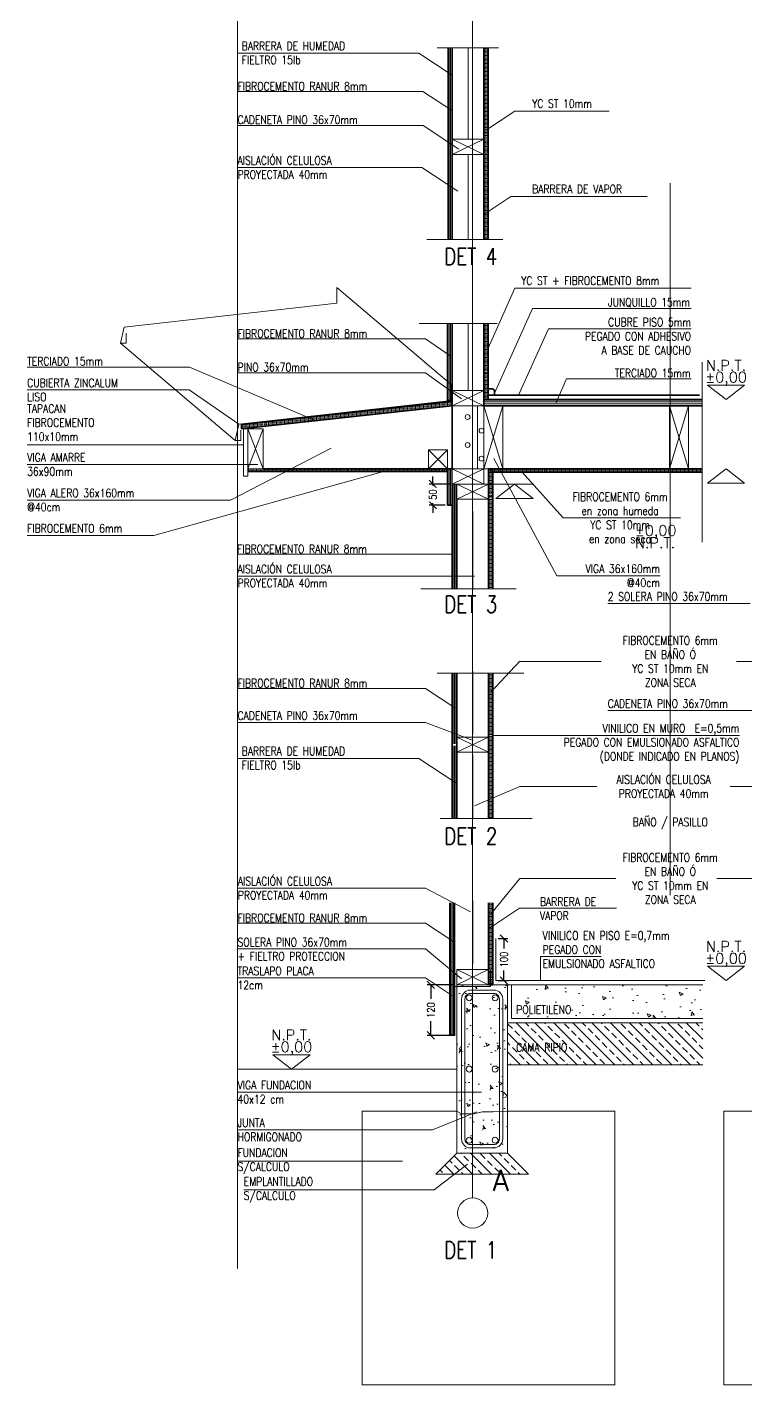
# Model space of a CAD drawing. Header units: metres. Extents: x -2 to 612, y -64 to 156.
# Drawn here: x 511.634 to 513.34, y 6.736 to 9.96 of the extents above; entities that cross this region are included whole.
import ezdxf
from ezdxf.enums import TextEntityAlignment as Align

# ---------------------------------------------------------------- set-up
doc = ezdxf.new("R2010")
doc.units = ezdxf.units.M
doc.header["$LTSCALE"] = 5
doc.header["$MEASUREMENT"] = 0
doc.linetypes.add('HIDDEN', pattern=[0.375, 0.25, -0.125])
doc.layers.get('0').update_dxf_attribs({"color": 30})
doc.layers.get('DEFPOINTS').update_dxf_attribs({"color": 210})
doc.layers.add('_AUX', color=210, linetype='Continuous', lineweight=18, plot=False)
for name, color, linetype, lineweight in [('A-ANNO-DIMS', 3, 'Continuous', 18), ('A-ANNO-SYMB', 3, 'Continuous', 18), ('A-ANNO-TEXT', 3, 'Continuous', 18), ('A-DETL-PATT', 8, 'Continuous', 18), ('A-ELEV-IDEN', 3, 'Continuous', 18), ('A-ELEV-MBE1', 7, 'Continuous', 35), ('A-WALL-PATT', 8, 'Continuous', 18), ('A-WALL-STUD', 3, 'Continuous', 18)]:
    doc.layers.add(name, color=color, linetype=linetype, lineweight=lineweight)
doc.styles.add('E-ROMANS', font='romans.shx', dxfattribs={"width": 0.8})
doc.dimstyles.new('E-0010_TICK_18', dxfattribs={"dimscale": 0.001, "dimtxt": 18, "dimasz": 18, "dimexe": 9, "dimexo": 6, "dimgap": 9, "dimtad": 0, "dimdec": 0, "dimlfac": 1000, "dimzin": 0, "dimdsep": 46, "dimtxsty": 'E-ROMANS', "dimblk": 'OBLIQUE', "dimcen": 9, "dimclrd": 256, "dimclre": 256, "dimclrt": 256, "dimadec": 0, "dimazin": 0, "dimtfac": 1, "dimtdec": 0, "dimtmove": 1, "dimatfit": 3, "dimldrblk": 'OPEN90', "dimfxl": 1, "dimtfill": 1, "dimtolj": 1, "dimtzin": 0, "dimarcsym": 0})
pattern_1 = [(180, (1024.991518, -1e-14), (0, 0.00635), []), (180, (1024.991518, 0.003175), (0, 0.00635), [0.003175, -0.0015875])]
pattern_2 = [(90, (-2e-13, 0), (-0.003175, 7e-19), [])]

# ---------------------------------------------------------------- blocks, each defined once
blk = doc.blocks.new('_Oblique')
at = {"color": 0, "linetype": 'ByBlock', "lineweight": -2}
blk.add_line((-0.5, -0.5), (0.5, 0.5), dxfattribs=at)
blk = doc.blocks.new('*D1068')
at = {"layer": 'A-ANNO-DIMS', "lineweight": -2, "transparency": 16777216}
for p, q in [((512.6481, 7.6864), (512.5834, 7.6864)), ((512.5924, 7.6864), (512.5924, 7.6529)), ((512.5924, 7.5664), (512.5924, 7.6)), ((512.6426, 7.5664), (512.5834, 7.5664))]:
    blk.add_line(p, q, dxfattribs=at)
at = {"layer": 'DEFPOINTS', "color": 0, "transparency": 16777216}
for p in [(512.6541, 7.6864), (512.5924, 7.5664), (512.6486, 7.5664)]:
    blk.add_point(p, dxfattribs=at)
at = {"layer": 'A-ANNO-DIMS', "lineweight": -2, "transparency": 16777216, "xscale": 0.018, "yscale": 0.018, "zscale": 0.018}
for p, rotation in [((512.5924, 7.6864), 90), ((512.5924, 7.5664), 270)]:
    blk.add_blockref('_Oblique', p, dxfattribs=dict(at, rotation=rotation))
at = {"layer": 'A-ANNO-DIMS', "transparency": 16777216, "insert": (512.5924, 7.6264), "char_height": 0.018, "attachment_point": 5, "rotation": 90, "style": 'E-ROMANS', "bg_fill": 3, "box_fill_scale": 1.25, "bg_fill_color": 256, "bg_fill_true_color": 13158600, "bg_fill_transparency": 0}
blk.add_mtext('\\A1;120', dxfattribs=at)
blk = doc.blocks.new('_Open90')
at = {"color": 0, "linetype": 'ByBlock', "lineweight": -2}
for p, q in [((0, 0), (-1, 0)), ((-0.5, 0.5), (0, 0)), ((0, 0), (-0.5, -0.5))]:
    blk.add_line(p, q, dxfattribs=at)
blk = doc.blocks.new('*D1069')
at = {"layer": 'A-ANNO-DIMS', "lineweight": -2, "transparency": 16777216}
for p, q in [((512.6371, 8.8754), (512.5881, 8.8754)), ((512.5971, 8.8754), (512.5971, 8.8934)), ((512.5971, 8.8754), (512.5971, 8.8711)), ((512.6261, 8.8254), (512.5881, 8.8254)), ((512.5971, 8.8254), (512.5971, 8.8298)), ((512.5971, 8.8254), (512.5971, 8.8074))]:
    blk.add_line(p, q, dxfattribs=at)
at = {"layer": 'DEFPOINTS', "color": 0, "transparency": 16777216}
for p in [(512.6431, 8.8754), (512.6321, 8.8254)]:
    blk.add_point(p, dxfattribs=at)
at = {"layer": 'A-ANNO-DIMS', "lineweight": -2, "transparency": 16777216, "xscale": 0.018, "yscale": 0.018, "zscale": 0.018}
for p, rotation in [((512.5971, 8.8754), 270), ((512.5971, 8.8254), 90)]:
    blk.add_blockref('_Oblique', p, dxfattribs=dict(at, rotation=rotation))
at = {"layer": 'A-ANNO-DIMS', "transparency": 16777216, "insert": (512.5971, 8.8504), "char_height": 0.018, "attachment_point": 5, "rotation": 90, "style": 'E-ROMANS', "bg_fill": 3, "box_fill_scale": 1.25, "bg_fill_color": 256, "bg_fill_true_color": 13158600, "bg_fill_transparency": 0}
blk.add_mtext('\\A1;50', dxfattribs=at)
at = {"layer": 'DEFPOINTS', "color": 0, "transparency": 16777216}
blk.add_point((512.5971, 8.8754), dxfattribs=at)
blk = doc.blocks.new('*D1116')
at = {"layer": 'A-ANNO-DIMS', "lineweight": -2, "transparency": 16777216}
for p, q in [((512.7522, 7.7964), (512.7748, 7.7964)), ((512.7658, 7.7964), (512.7658, 7.7729)), ((512.7658, 7.6964), (512.7658, 7.72)), ((512.7522, 7.6964), (512.7748, 7.6964))]:
    blk.add_line(p, q, dxfattribs=at)
at = {"layer": 'DEFPOINTS', "color": 0, "transparency": 16777216}
for p in [(512.7462, 7.7964), (512.7658, 7.7964), (512.7462, 7.6964)]:
    blk.add_point(p, dxfattribs=at)
at = {"layer": 'A-ANNO-DIMS', "lineweight": -2, "transparency": 16777216, "xscale": 0.018, "yscale": 0.018, "zscale": 0.018}
for p, rotation in [((512.7658, 7.7964), 90), ((512.7658, 7.6964), 270)]:
    blk.add_blockref('_Oblique', p, dxfattribs=dict(at, rotation=rotation))
at = {"layer": 'A-ANNO-DIMS', "transparency": 16777216, "insert": (512.7658, 7.7464), "char_height": 0.018, "attachment_point": 5, "rotation": 90, "style": 'E-ROMANS', "bg_fill": 3, "box_fill_scale": 1.25, "bg_fill_color": 256, "bg_fill_true_color": 13158600, "bg_fill_transparency": 0}
blk.add_mtext('\\A1;100', dxfattribs=at)

msp = doc.modelspace()

# ---------------------------------------------------------------- hatches: boundary and pattern name
at = {"layer": 'A-DETL-PATT'}
h = msp.add_hatch(dxfattribs=at)
h.set_pattern_fill('ANSI31', color=256, scale=0.001, angle=45, style=0)
h.set_pattern_definition(pattern_2)
h.paths.add_polyline_path([(512.63311, 9.91144), (512.64311, 9.91144), (512.64311, 9.45644), (512.63311, 9.45644)])
h = msp.add_hatch(dxfattribs=at)
h.set_pattern_fill('BRASS', color=256, scale=0.001, style=0)
h.set_pattern_definition(pattern_1)
h.paths.add_polyline_path([(512.71811, 9.91144), (512.72811, 9.91144), (512.72811, 9.45644), (512.71811, 9.45644)])
h = msp.add_hatch(dxfattribs=at)
h.set_pattern_fill('ANSI31', color=256, scale=0.001, angle=45, style=0)
h.set_pattern_definition(pattern_2)
h.paths.add_polyline_path([(512.64311, 9.25644), (512.63211, 9.25644), (512.63211, 9.10476), (512.64311, 9.09748), (512.64311, 9.11144)])
h.paths.add_polyline_path([(512.64151, 9.09853), (512.63211, 9.10476), (512.63211, 9.07427), (512.64154, 9.07427)])
h = msp.add_hatch(dxfattribs=at)
h.set_pattern_fill('BRASS', color=256, scale=0.001, style=0)
h.set_pattern_definition(pattern_1)
h.paths.add_polyline_path([(512.71811, 9.25644), (512.72811, 9.25644), (512.72811, 9.07644), (512.71811, 9.07644), (512.71811, 9.11144)])
h = msp.add_hatch(dxfattribs=at)
h.set_pattern_fill('BRASS', color=256, scale=0.001, angle=90, style=0)
h.set_pattern_definition([(90, (1.673068, 0), (-0.00635, 1e-17), []), (90, (1.669893, 0), (-0.00635, 1e-17), [0.003175, -0.0015875])])
h.paths.add_polyline_path([(512.14311, 9.00649), (512.14311, 9.01655), (512.64311, 9.07149), (512.64311, 9.06144)])
h = msp.add_hatch(dxfattribs=at)
h.set_pattern_fill('ANSI31', color=256, scale=0.0015, angle=135, style=0)
h.set_pattern_definition([(7e-15, (1020.7978856, 0), (4e-19, -0.0047625), [])])
h.paths.add_polyline_path([(512.71811, 9.07644), (513.23592, 9.07644), (513.23592, 9.06144), (512.71811, 9.06144)])
h = msp.add_hatch(dxfattribs=at)
h.set_pattern_fill('ANSI31', color=256, scale=0.001, angle=45, style=0)
h.set_pattern_definition(pattern_2)
h.paths.add_polyline_path([(512.64311, 8.87544), (512.64311, 8.91144), (512.64311, 8.91144), (512.63211, 8.91144), (512.63211, 8.82544), (512.64311, 8.82544)])
h = msp.add_hatch(dxfattribs=at)
h.set_pattern_fill('BRASS', color=256, scale=0.001, style=0)
h.set_pattern_definition(pattern_1)
h.paths.add_polyline_path([(512.72911, 8.91144), (512.73911, 8.91144), (512.73911, 8.62644), (512.72911, 8.62644)])
h = msp.add_hatch(dxfattribs=at)
h.set_pattern_fill('BRASS', color=256, scale=0.001, angle=90, style=0)
h.set_pattern_definition([(90, (1024.991518, -1e-14), (0.00635, 4e-19), []), (90, (1024.994693, -1e-14), (0.00635, 4e-19), [0.003175, -0.0015875])])
h.paths.add_polyline_path([(512.73211, 8.91144), (512.76711, 8.91144), (513.23592, 8.91144), (513.23592, 8.90344), (512.73211, 8.90344)])
h = msp.add_hatch(dxfattribs=at)
h.set_pattern_fill('ANSI31', color=256, scale=0.001, angle=45, style=0)
h.set_pattern_definition(pattern_2)
h.paths.add_polyline_path([(512.65411, 8.83944), (512.65411, 8.87544), (512.64311, 8.87544), (512.64311, 8.65692), (512.65411, 8.65692)])
h.paths.add_polyline_path([(512.65411, 8.65692), (512.64311, 8.65692), (512.64311, 8.62644), (512.65411, 8.62644)])
h = msp.add_hatch(dxfattribs=at)
h.set_pattern_fill('ANSI31', color=256, scale=0.001, angle=45, style=0)
h.set_pattern_definition(pattern_2)
h.paths.add_polyline_path([(512.65411, 8.42644), (512.64311, 8.42644), (512.64311, 8.26738), (512.65411, 8.2601), (512.65411, 8.28144)])
h.paths.add_polyline_path([(512.64311, 8.26738), (512.64311, 8.25894), (512.65411, 8.25894), (512.65411, 8.2601)])
h = msp.add_hatch(dxfattribs=at)
h.set_pattern_fill('BRASS', color=256, scale=0.001, style=0)
h.set_pattern_definition(pattern_1)
h.paths.add_polyline_path([(512.72911, 8.42644), (512.73911, 8.42644), (512.73911, 8.08144), (512.72911, 8.08144)])
h = msp.add_hatch(dxfattribs=at)
h.set_pattern_fill('ANSI31', color=256, scale=0.001, angle=45, style=0)
h.set_pattern_definition(pattern_2)
h.paths.add_polyline_path([(512.65411, 8.25394), (512.64311, 8.25394), (512.64311, 8.17218), (512.65411, 8.16595)])
h.paths.add_polyline_path([(512.65411, 8.16595), (512.64311, 8.17218), (512.64311, 8.08144), (512.65411, 8.08144)])
h = msp.add_hatch(dxfattribs=at)
h.set_pattern_fill('ANSI31', color=256, scale=0.001, angle=45, style=0)
h.set_pattern_definition([(90, (-0.0055, 0), (-0.003175, 7e-19), [])])
h.paths.add_polyline_path([(512.63761, 7.87382), (512.64861, 7.86654), (512.64861, 7.70797), (512.63761, 7.71525)])
h.paths.add_polyline_path([(512.63761, 7.88144), (512.64861, 7.88144), (512.64861, 7.86654), (512.63761, 7.87382)])
h.paths.add_polyline_path([(512.63761, 7.71525), (512.64861, 7.70797), (512.64861, 7.68644), (512.64861, 7.56644), (512.63761, 7.56644)])
h = msp.add_hatch(dxfattribs=at)
h.set_pattern_fill('BRASS', color=256, scale=0.001, style=0)
h.set_pattern_definition(pattern_1)
h.paths.add_polyline_path([(512.72911, 7.88144), (512.73911, 7.88144), (512.73911, 7.68644), (512.72911, 7.68644)])
h = msp.add_hatch(dxfattribs=at)
h.set_pattern_fill('AR-CONC', color=256, scale=0.01, style=0)
h.set_pattern_definition([(50, (391.2386, 583.808), (1.8218467, -0.159391), [0.1905, -2.0955]), (355, (391.2386, 583.808), (-0.352428, 1.9105664), [0.1524, -1.6764]), (100.451, (391.3904, 583.7948), (1.469425, 1.751167), [0.1619, -1.7809]), (46.1842, (391.2386, 584.316), (2.71079, -0.420423), [0.28575, -3.14325]), (96.6356, (391.4645, 584.281), (2.374042, 2.474256), [0.24285, -2.67135]), (351.184, (391.2386, 584.316), (2.374046, 2.474251), [0.2286, -2.5146]), (21, (391.4926, 584.189), (1.5161488, -1.022655), [0.1905, -2.0955]), (326, (391.4926, 584.189), (0.61802, 1.8418797), [0.1524, -1.6764]), (71.4514, (391.619, 584.1038), (2.134165, 0.8192286), [0.1619, -1.7809]), (37.5, (391.2386, 583.80804), (0.030886, 0.8455504), [0, -1.65608, 0, -1.7018, 0, -1.68275]), (7.5, (391.2386, 583.808), (0.6681966, 1.0018057), [0, -0.97028, 0, -1.61798, 0, -0.64135]), (327.5, (390.67216, 583.80804), (1.35590595, -0.05728744), [0, -0.635, 0, -1.9812, 0, -2.6289]), (317.5, (390.4182, 583.808), (1.4812918, 0.254265), [0, -0.8255, 0, -1.31572, 0, -1.8669])])
h.paths.add_polyline_path([(512.65411, 7.68644), (512.65411, 7.28644), (512.80411, 7.28644), (512.80411, 7.68644)])
h = msp.add_hatch(dxfattribs=at)
h.set_pattern_fill('AR-CONC', color=256, scale=0.0005, style=0)
h.set_pattern_definition([(130, (1024.99152, -1e-14), (-0.091092334, -0.007969543), [0.009525, -0.104775]), (185, (1024.99152, -1e-14), (0.017621413, 0.095528321), [0.00762, -0.08382]), (79.549, (1024.98393, -0.00066), (-0.073471251, 0.087558344), [0.008095, -0.089045]), (133.8158, (1024.99152, 0.0254), (-0.13553952, -0.021021164), [0.0142875, -0.1571625]), (83.3644, (1024.98022, 0.02365), (-0.118702117, 0.123712778), [0.0121425, -0.1335675]), (188.816, (1024.99152, 0.0254), (-0.118702303, 0.12371256), [0.01143, -0.12573]), (159, (1024.97882, 0.01905), (-0.07580744, -0.051132759), [0.009525, -0.104775]), (214, (1024.97882, 0.01905), (-0.030901014, 0.092093983), [0.00762, -0.08382]), (108.5486, (1024.9725, 0.01479), (-0.106708245, 0.040961429), [0.008095, -0.089045]), (142.5, (1024.991518, -1e-14), (-0.0015443016, 0.0422775194), [0, -0.082804, 0, -0.08509, 0, -0.0841375]), (172.5, (1024.99152, -1e-14), (-0.0334098313, 0.0500902874), [0, -0.048514, 0, -0.080899, 0, -0.0320675]), (212.5, (1025.01984, -1e-14), (-0.0677952976, -0.002864372), [0, -0.03175, 0, -0.09906, 0, -0.131445]), (222.5, (1025.03254, -1e-14), (-0.074064591, 0.0127132455), [0, -0.041275, 0, -0.065786, 0, -0.093345])])
h.paths.add_polyline_path([(512.65411, 7.68644), (512.65411, 7.28644), (512.77411, 7.28644), (512.77411, 7.68644)])
h = msp.add_hatch(dxfattribs=at)
h.set_pattern_fill('AR-CONC', color=256, scale=0.0005, style=0)
h.set_pattern_definition([(130, (727.61978, -37.9141), (-0.091092334, -0.007969543), [0.009525, -0.104775]), (185, (727.61978, -37.9141), (0.017621413, 0.09552832), [0.00762, -0.08382]), (79.549, (727.61219, -37.91476), (-0.07347125, 0.087558344), [0.008095, -0.089045]), (133.8158, (727.61978, -37.8887), (-0.13553952, -0.021021164), [0.0142875, -0.1571625]), (83.3644, (727.60849, -37.89045), (-0.11870212, 0.12371278), [0.0121425, -0.1335675]), (188.816, (727.61978, -37.8887), (-0.1187023, 0.12371256), [0.01143, -0.12573]), (159, (727.60708, -37.89505), (-0.07580744, -0.05113276), [0.009525, -0.104775]), (214, (727.60708, -37.89505), (-0.030901014, 0.092093983), [0.00762, -0.08382]), (108.5486, (727.60076, -37.89931), (-0.106708245, 0.04096143), [0.008095, -0.089045]), (142.5, (727.61978, -37.914097), (-0.0015443016, 0.0422775194), [0, -0.082804, 0, -0.08509, 0, -0.0841375]), (172.5, (727.61978, -37.914097), (-0.033409831, 0.050090287), [0, -0.048514, 0, -0.080899, 0, -0.0320675]), (212.5, (727.6481, -37.914097), (-0.0677952976, -0.002864372), [0, -0.03175, 0, -0.09906, 0, -0.131445]), (222.5, (727.6608, -37.914097), (-0.07406459, 0.012713246), [0, -0.041275, 0, -0.065786, 0, -0.093345])])
h.paths.add_polyline_path([(513.23792, 7.68644), (513.23792, 7.6078), (513.27127, 7.6078), (513.26331, 7.60644), (512.81411, 7.60644), (512.81411, 7.68644)])
h = msp.add_hatch(dxfattribs=at)
h.set_pattern_fill('BRASS', color=256, scale=0.005, angle=45, style=0)
h.set_pattern_definition([(135, (1024.991518, -1e-14), (0.0224506403, 0.0224506403), []), (135, (1025.002743, 0.011225), (0.0224506403, 0.0224506403), [0.015875, -0.0079375])])
h.paths.add_polyline_path([(512.77411, 7.59644), (513.23792, 7.59644), (513.23792, 7.49644), (512.77411, 7.49644)])
h = msp.add_hatch(dxfattribs=at)
h.set_pattern_fill('BRASS', color=256, scale=0.005, angle=45, style=0)
h.set_pattern_definition([(135, (1015.09931, 1e-06), (0.0224506403, 0.0224506403), []), (135, (1015.110536, 0.011227), (0.0224506403, 0.0224506403), [0.015875, -0.0079375])])
h.paths.add_polyline_path([(512.69161, 7.28644), (512.77411, 7.28644), (512.82411, 7.23644), (512.69161, 7.23644)])
h.paths.add_polyline_path([(512.65647, 7.28644), (512.69161, 7.28644), (512.69161, 7.23644), (512.62974, 7.23644)])
h.paths.add_polyline_path([(512.65411, 7.28644), (512.65647, 7.28644), (512.62974, 7.23644), (512.60411, 7.23644)])

# ---------------------------------------------------------------- linework, layer by layer
at = {"layer": '_AUX'}
for p, q in [((513.16053, 7.89911), (513.16053, 9.59035)), ((512.76352, 9.45644), (512.5829, 9.45644)), ((512.60754, 8.42644), (512.8131, 8.42644)), ((512.61416, 8.08144), (512.83286, 8.08144))]:
    msp.add_line(p, q, dxfattribs=at)
for points in [[(512.13359, 7.01309), (512.13359, 12.49443)], [(512.75315, 9.91144), (512.60721, 9.91144)], [(512.74946, 9.25644), (512.5643, 9.25644)], [(513.23592, 9.16491), (513.23592, 8.73731)], [(512.79493, 8.62644), (512.56853, 8.62644)]]:
    msp.add_lwpolyline(points, dxfattribs=at)
msp.add_lwpolyline([(512.14311, 9.00649), (512.14311, 9.01655), (512.64311, 9.07149), (512.64311, 9.06144)], close=True, dxfattribs=at)
for points in [[(512.66519, 7.65268), (512.66519, 7.3202, 0.4142136), (512.68619, 7.2992), (512.74202, 7.2992, 0.4142136), (512.76302, 7.3202), (512.76302, 7.65268, 0.4142136), (512.74202, 7.67368), (512.68619, 7.67368, 0.4142136)], [(512.67319, 7.65268), (512.67319, 7.3202, 0.4142136), (512.68619, 7.3072), (512.74202, 7.3072, 0.4142136), (512.75502, 7.3202), (512.75502, 7.65268, 0.4142136), (512.74202, 7.66568), (512.68619, 7.66568, 0.4142136)]]:
    msp.add_lwpolyline(points, format="xyb", close=True, dxfattribs=at)
for centre in [(512.68333, 7.65555), (512.74489, 7.65555), (512.68333, 7.48644), (512.74489, 7.48644), (512.68333, 7.31734), (512.74489, 7.31734)]:
    msp.add_circle(centre, 0.00714, dxfattribs=at)
at = {"layer": 'A-ANNO-DIMS'}
for centre in [(512.67958, 9.03459), (512.71251, 9.00233), (512.67958, 8.96813), (512.71251, 8.93586)]:
    msp.add_circle(centre, 0.00581, dxfattribs=at)
at = {"layer": 'A-ANNO-SYMB', "ltscale": 10}
msp.add_line((512.6916, 12.17834), (512.6916, 7.18016), dxfattribs=at)
at = {"layer": 'A-ANNO-SYMB'}
for p, q in [((512.15811, 9.00649), (512.19411, 8.91144)), ((512.58711, 8.95644), (512.63211, 8.91144)), ((512.63211, 8.95644), (512.58711, 8.91144))]:
    msp.add_line(p, q, dxfattribs=at)
at = {"layer": 'A-ANNO-SYMB', "linetype": 'HIDDEN', "ltscale": 10}
msp.add_line((512.78411, 7.68644), (512.78411, 7.60644), dxfattribs=at)
at = {"layer": 'A-ANNO-SYMB'}
for points in [[(512.36923, 9.34224), (512.36928, 9.30496), (511.8643, 9.24818), (511.85588, 9.2098), (511.86893, 9.2098), (511.86893, 9.23412)], [(512.6415, 9.11144), (512.64154, 9.07417), (512.13657, 9.01739), (512.12815, 8.97901), (512.1412, 8.97901), (512.1412, 9.00332)], [(513.33702, 9.11041), (513.249, 9.11041)], [(513.33702, 9.11041), (513.29301, 9.07644), (513.249, 9.11041)], [(512.71811, 8.91144), (512.71811, 9.06144), (512.76311, 9.06144), (512.76311, 8.91144), (512.71811, 8.91144)], [(512.76311, 8.91144), (512.71811, 9.06144)], [(512.76311, 9.06144), (512.71811, 8.91144)], [(513.15911, 8.91144), (513.15911, 9.06144), (513.20411, 9.06144), (513.20411, 8.91144), (513.15911, 8.91144)], [(513.20411, 8.91144), (513.15911, 9.06144)], [(513.20411, 9.06144), (513.15911, 8.91144)], [(512.19411, 9.00649), (512.15811, 9.00649), (512.15811, 8.91144), (512.19411, 8.91144), (512.19411, 9.00649)], [(512.19411, 9.00649), (512.15811, 8.91144)], [(512.63211, 8.91144), (512.63211, 8.95644), (512.58711, 8.95644), (512.58711, 8.91144), (512.63211, 8.91144)], [(513.33702, 8.87747), (513.29301, 8.91144), (513.249, 8.87747)], [(513.33702, 8.87747), (513.29301, 8.91144), (513.249, 8.87747)], [(512.83485, 8.84147), (512.79084, 8.87544), (512.74683, 8.84147)], [(513.33702, 8.87747), (513.249, 8.87747)], [(513.33702, 8.87747), (513.249, 8.87747)], [(512.83485, 8.84147), (512.74683, 8.84147)], [(513.33702, 7.73041), (513.249, 7.73041)], [(513.33702, 7.73041), (513.29301, 7.69644), (513.249, 7.73041)], [(512.65411, 7.68644), (512.65411, 7.68244)], [(512.65411, 7.68644), (512.65411, 7.28644), (512.77411, 7.28644), (512.77411, 7.68644), (512.65411, 7.68644)], [(512.77411, 7.68644), (513.23792, 7.68644)], [(512.77411, 7.59644), (513.23792, 7.59644)], [(512.3056, 7.52041), (512.21758, 7.52041)], [(512.3056, 7.52041), (512.26159, 7.48644), (512.21758, 7.52041)], [(512.65411, 7.48644), (512.13359, 7.48644)], [(512.77411, 7.49644), (513.23792, 7.49644)], [(512.77411, 7.28644), (512.82411, 7.23644), (512.60411, 7.23644), (512.65411, 7.28644)]]:
    msp.add_lwpolyline(points, dxfattribs=at)
msp.add_lwpolyline([(512.15811, 9.00649), (512.14811, 9.00649), (512.14811, 8.89461), (512.1581, 8.89461)], close=True, dxfattribs=at)
at = {"layer": 'A-ANNO-SYMB', "linetype": 'HIDDEN', "ltscale": 10}
for points in [[(512.74621, 7.69644), (512.74621, 7.79644)], [(512.74621, 7.69644), (513.24292, 7.69644)], [(512.78411, 7.60644), (513.23792, 7.60644)]]:
    msp.add_lwpolyline(points, dxfattribs=at)
at = {"layer": 'A-ANNO-SYMB'}
msp.add_circle((512.6916, 7.1444), 0.03576, dxfattribs=at)
at = {"layer": 'A-ANNO-TEXT'}
for p, q in [((512.56357, 9.8986), (512.64311, 9.84614)), ((512.57357, 9.80787), (512.64337, 9.76183)), ((512.79201, 9.76097), (512.72221, 9.71493)), ((512.57387, 9.72685), (512.65878, 9.67065)), ((512.57114, 9.62713), (512.65619, 9.57084)), ((512.78201, 9.55802), (512.71811, 9.51587)), ((512.79201, 9.34042), (512.72811, 9.19808)), ((512.83324, 9.29222), (512.74311, 9.09144)), ((512.87149, 9.24421), (512.80066, 9.08644)), ((512.57957, 9.22035), (512.63828, 9.17998)), ((512.01957, 9.1534), (512.31593, 9.0274)), ((512.57987, 9.13934), (512.66478, 9.07799)), ((512.91446, 9.12497), (512.88875, 9.0677)), ((512.01851, 9.09898), (512.13657, 9.01739)), ((512.11665, 8.83754), (512.35598, 8.96095)), ((512.89127, 8.65786), (512.7415, 8.93611)), ((511.93503, 8.75369), (512.47983, 8.90544)), ((512.90642, 8.79523), (512.80907, 8.90344)), ((512.80364, 8.45479), (512.73385, 8.38041)), ((512.57957, 8.39025), (512.64937, 8.34422)), ((512.57987, 8.30924), (512.69263, 8.26638)), ((512.56357, 8.22395), (512.65411, 8.16424)), ((512.80364, 8.15719), (512.69634, 8.11115)), ((512.80364, 7.93861), (512.73385, 7.85307)), ((512.57973, 7.91577), (512.68623, 7.85947)), ((512.57957, 7.83279), (512.64937, 7.78675)), ((512.57987, 7.77201), (512.66478, 7.70091)), ((512.85246, 7.75394), (512.85246, 7.69644)), ((512.57987, 7.70256), (512.64411, 7.66004)), ((512.57987, 7.43159), (512.71289, 7.43159))]:
    msp.add_line(p, q, dxfattribs=at)
for points in [[(512.13359, 9.8986), (512.56357, 9.8986)], [(512.13359, 9.80787), (512.57357, 9.80787)], [(513.0154, 9.76097), (512.79201, 9.76097)], [(512.13359, 9.72685), (512.57387, 9.72685)], [(512.13359, 9.62713), (512.57114, 9.62713)], [(513.10571, 9.55802), (512.78201, 9.55802)], [(513.21053, 9.34042), (512.79201, 9.34042)], [(513.20984, 9.29222), (512.83324, 9.29222)], [(513.20984, 9.24421), (512.87149, 9.24421)], [(512.13359, 9.22035), (512.57957, 9.22035)], [(511.63437, 9.1534), (512.01957, 9.1534)], [(512.13359, 9.13934), (512.57987, 9.13934)], [(513.20984, 9.12497), (512.91446, 9.12497)], [(511.63437, 9.09898), (512.01851, 9.09898)], [(511.63437, 8.96879), (512.14811, 8.96879)], [(511.63437, 8.92202), (512.18196, 8.92202)], [(511.63437, 8.83754), (512.11665, 8.83754)], [(513.18513, 8.79523), (512.90642, 8.79523)], [(511.63437, 8.75369), (511.93503, 8.75369)], [(512.13254, 8.70893), (512.64311, 8.70893)], [(512.13359, 8.65692), (512.69605, 8.65692)], [(513.13639, 8.65786), (512.89127, 8.65786)], [(513.01221, 8.59191), (513.35009, 8.59191)], [(512.99627, 8.45394), (512.80364, 8.45394)], [(513.31747, 8.45394), (513.4608, 8.45394)], [(512.13359, 8.39025), (512.57957, 8.39025)], [(513.01221, 8.33758), (513.45849, 8.33758)], [(512.13359, 8.30924), (512.57987, 8.30924)], [(512.73911, 8.27843), (513.32454, 8.27843)], [(512.13359, 8.22395), (512.56357, 8.22395)], [(512.98647, 8.15719), (512.80364, 8.15719)], [(513.30253, 8.15719), (513.45577, 8.15719)], [(513.03168, 7.93861), (512.80364, 7.93861)], [(513.27099, 7.93861), (513.4608, 7.93861)], [(512.13359, 7.91577), (512.57973, 7.91577)], [(513.03288, 7.86801), (512.8026, 7.86801)], [(512.13359, 7.83279), (512.57957, 7.83279)], [(512.13359, 7.77201), (512.57987, 7.77201)], [(512.99679, 7.75394), (512.85246, 7.75394)], [(512.13359, 7.70256), (512.57987, 7.70256)], [(512.13359, 7.43159), (512.57987, 7.43159)], [(512.59592, 7.34195), (512.70119, 7.38473)], [(512.13359, 7.34195), (512.59592, 7.34195)], [(512.13359, 7.26769), (512.52528, 7.26769)], [(512.59988, 7.19925), (512.67899, 7.26024)], [(512.14834, 7.19925), (512.59988, 7.19925)]]:
    msp.add_lwpolyline(points, dxfattribs=at)
at = {"layer": 'A-ELEV-IDEN'}
for p, q in [((512.36923, 9.34224), (512.6415, 9.11144)), ((512.12815, 8.97901), (511.85588, 9.2098))]:
    msp.add_line(p, q, dxfattribs=at)
at = {"layer": 'A-ELEV-IDEN', "ltscale": 10}
msp.add_line((512.72911, 8.87544), (512.83672, 8.87544), dxfattribs=at)
for points in [[(512.42911, 7.38644), (512.65411, 7.38644)], [(512.77411, 7.38644), (513.02911, 7.38644), (513.02911, 6.73644), (512.42911, 6.73644), (512.42911, 7.38644), (512.65411, 7.38644)], [(512.77411, 7.38644), (512.73995, 7.38473), (512.71411, 7.38473), (512.69331, 7.38017), (512.66519, 7.38017), (512.65411, 7.38644)], [(513.63273, 7.38644), (513.88773, 7.38644), (513.88773, 6.73644), (513.28773, 6.73644), (513.28773, 7.38644), (513.51273, 7.38644)]]:
    msp.add_lwpolyline(points, dxfattribs=at)
at = {"layer": 'A-ELEV-MBE1'}
for p, q in [((512.64311, 9.07149), (512.14311, 9.01655)), ((512.64311, 9.06143), (512.14311, 9.00649)), ((512.64311, 9.07427), (512.63211, 9.07427)), ((513.23592, 9.07644), (512.71811, 9.07644)), ((513.23592, 9.06144), (512.71811, 9.06144)), ((513.22992, 9.08644), (512.72811, 9.08644)), ((512.14311, 9.00649), (512.14311, 9.01655)), ((512.19411, 8.91144), (512.63211, 8.91144)), ((512.63211, 8.91144), (512.64311, 8.91144)), ((513.23592, 8.91144), (512.72911, 8.91144)), ((513.23592, 8.90344), (512.73911, 8.90344)), ((512.63211, 8.82544), (512.64311, 8.82544))]:
    msp.add_line(p, q, dxfattribs=at)
for points in [[(512.63311, 9.45644), (512.63311, 9.91144)], [(512.64311, 9.91144), (512.64311, 9.45644)], [(512.71811, 9.91144), (512.71811, 9.45644)], [(512.72811, 9.45644), (512.72811, 9.91144)], [(512.63211, 9.07427), (512.63211, 9.25644)], [(512.64311, 9.25644), (512.64311, 9.06144)], [(512.71811, 9.25644), (512.71811, 9.06144)], [(512.72811, 9.07644), (512.72811, 9.25644)], [(512.64311, 9.06144), (512.64311, 8.91144)], [(512.63211, 8.82544), (512.63211, 8.91144)], [(512.72911, 8.91144), (512.72911, 8.62644)], [(512.73911, 8.62644), (512.73911, 8.91144)], [(512.64311, 8.62644), (512.64311, 8.87544)], [(512.65411, 8.83944), (512.65411, 8.62644)], [(512.64311, 8.25894), (512.64311, 8.42644)], [(512.65411, 8.42644), (512.65411, 8.08144)], [(512.72911, 8.42644), (512.72911, 8.08144)], [(512.73911, 8.08144), (512.73911, 8.42644)], [(512.64311, 8.08144), (512.64311, 8.25894)], [(512.64861, 7.88144), (512.64861, 7.56644), (512.63761, 7.56644), (512.63761, 7.88144)], [(512.72911, 7.88144), (512.72911, 7.68644), (512.73911, 7.68644), (512.73911, 7.88144)]]:
    msp.add_lwpolyline(points, dxfattribs=at)
msp.add_lwpolyline([(512.72811, 9.08644), (512.74311, 9.08644), (512.74311, 9.09644, 0.4142136), (512.73811, 9.10144), (512.72811, 9.10144)], format="xyb", close=True, dxfattribs=at)
at = {"layer": 'A-WALL-PATT', "ltscale": 10}
msp.add_line((512.70274, 8.91144), (512.70274, 9.06144), dxfattribs=at)
for points in [[(512.68061, 9.69444), (512.68061, 9.91144)], [(512.68061, 9.45644), (512.68061, 9.65844)], [(512.68061, 9.09744), (512.68061, 9.25644)], [(512.69161, 8.624), (512.69161, 8.81144)], [(512.69161, 8.28144), (512.69161, 8.43101)], [(512.69161, 8.08187), (512.69161, 8.23144)], [(512.69161, 7.73644), (512.69161, 7.88601)]]:
    msp.add_lwpolyline(points, dxfattribs=at)
at = {"layer": 'A-WALL-STUD'}
for p, q in [((512.71811, 9.69444), (512.64311, 9.65844)), ((512.64311, 9.69444), (512.71811, 9.65844)), ((512.71811, 9.09744), (512.64311, 9.06144)), ((512.64311, 9.09744), (512.71811, 9.06144)), ((512.72911, 8.27444), (512.65411, 8.23844)), ((512.65411, 8.27444), (512.72911, 8.23844))]:
    msp.add_line(p, q, dxfattribs=at)
for points in [[(512.71811, 9.69444), (512.71811, 9.65844), (512.64311, 9.65844), (512.64311, 9.69444), (512.71811, 9.69444)], [(512.71811, 9.09744), (512.71811, 9.06144), (512.64311, 9.06144), (512.64311, 9.09744), (512.71811, 9.09744)], [(512.72911, 8.27444), (512.72911, 8.23844), (512.65411, 8.23844), (512.65411, 8.27444), (512.72911, 8.27444)]]:
    msp.add_lwpolyline(points, dxfattribs=at)

# ---------------------------------------------------------------- texts
at = {"layer": 'A-ANNO-TEXT', "style": 'E-ROMANS'}
for s, insert, char_height, attachment_point in [('BARRERA DE HUMEDAD\\PFIELTRO 15lb', (512.14359, 9.89927), 0.02, 4), ('FIBROCEMENTO RANUR 8mm', (512.13359, 9.82018), 0.02, 4), ('\\A1;YC ST 10mm', (512.83281, 9.7789), 0.02, 4), ('CADENETA PINO 36x70mm', (512.13359, 9.74061), 0.02, 4), ('AISLACIÓN CELULOSA\\PPROYECTADA 40mm', (512.13359, 9.62713), 0.02, 4), ('\\A1;BARRERA DE VAPOR', (512.83281, 9.57595), 0.02, 4), ('\\pi-0.12,l0.12,t0.12;DET 4', (512.68711, 9.41589), 0.04, 5), ('YC ST + FIBROCEMENTO 8mm', (512.80663, 9.35835), 0.02, 4), ('JUNQUILLO 15mm', (513.20763, 9.30626), 0.02, 6), ('CUBRE PISO 5mm\\PPEGADO CON ADHESIVO \\PA BASE DE CAUCHO', (513.20984, 9.22653), 0.02, 6), ('FIBROCEMENTO RANUR 8mm', (512.13359, 9.23267), 0.02, 4), ('TERCIADO 15mm', (511.63437, 9.16716), 0.02, 4), ('PINO 36x70mm', (512.13359, 9.15309), 0.02, 4), ('CUBIERTA ZINCALUM \\PLISO', (511.63437, 9.09898), 0.02, 4), ('TERCIADO 15mm', (513.20863, 9.13901), 0.02, 6), ('TAPACAN \\PFIBROCEMENTO\\P110x10mm', (511.63437, 9.02144), 0.02, 4), ('VIGA AMARRE\\P36x90mm', (511.63437, 8.92202), 0.02, 4), ('VIGA ALERO 36x160mm\\P@40cm', (511.63437, 8.83754), 0.02, 4), ('\\A1;FIBROCEMENTO 6mm\\Pen zona humeda\\PYC ST 10mm \\Pen zona seca', (513.0415, 8.79523), 0.02, 5), ('FIBROCEMENTO 6mm', (511.63437, 8.77021), 0.02, 4), ('FIBROCEMENTO RANUR 8mm', (512.13254, 8.72125), 0.02, 4), ('AISLACIÓN CELULOSA\\PPROYECTADA 40mm', (512.13359, 8.65692), 0.02, 4), ('VIGA 36x160mm \\P@40cm', (513.13639, 8.65786), 0.02, 6), ('\\pi-0.12,l0.12,t0.12;DET 3', (512.68711, 8.59), 0.04, 5), ('2 SOLERA PINO 36x70mm', (513.01221, 8.60843), 0.02, 4), ('\\A1;FIBROCEMENTO 6mm\\PEN BAÑO Ó\\PYC ST 10mm EN \\PZONA SECA', (513.16053, 8.45394), 0.02, 5), ('FIBROCEMENTO RANUR 8mm', (512.13359, 8.40257), 0.02, 4), ('CADENETA PINO 36x70mm', (513.01221, 8.3541), 0.02, 4), ('CADENETA PINO 36x70mm', (512.13359, 8.32576), 0.02, 4), ('VINILICO EN MURO  E=0,5mm \\PPEGADO CON EMULSIONADO ASFALTICO\\P(DONDE INDICADO EN PLANOS)', (513.32454, 8.25889), 0.02, 6), ('BARRERA DE HUMEDAD\\PFIELTRO 15lb', (512.14359, 8.22463), 0.02, 4), ('AISLACIÓN CELULOSA\\PPROYECTADA 40mm', (513.14496, 8.15719), 0.02, 5), ('\\A1;BAÑO / PASILLO', (513.16053, 8.0695), 0.02, 5), ('\\pi-0.12,l0.12,t0.12;DET 2', (512.68711, 8.03938), 0.04, 5), ('\\A1;FIBROCEMENTO 6mm\\PEN BAÑO Ó\\PYC ST 10mm EN \\PZONA SECA', (513.16053, 7.93861), 0.02, 5), ('AISLACIÓN CELULOSA\\PPROYECTADA 40mm', (512.13433, 7.91577), 0.02, 4), ('\\A1;BARRERA DE \\PVAPOR', (512.85111, 7.86728), 0.02, 4), ('FIBROCEMENTO RANUR 8mm', (512.13359, 7.8451), 0.02, 4), ('VINILICO EN PISO E=0,7mm\\PPEGADO CON \\PEMULSIONADO ASFALTICO', (512.85776, 7.77008), 0.02, 4), ('SOLERA PINO 36x70mm\\P+ FIELTRO PROTECCION', (512.13359, 7.77087), 0.02, 4), ('TRASLAPO PLACA\\P12cm', (512.13359, 7.70256), 0.02, 4), ('POLIETILENO', (512.79486, 7.62749), 0.02, 4), ('CAMA RIPIO', (512.79486, 7.53788), 0.02, 4), ('VIGA FUNDACION\\P40x12 cm', (512.13359, 7.43159), 0.02, 4), ('JUNTA \\PHORMIGONADO', (512.13359, 7.34195), 0.02, 4), ('FUNDACION\\PS/CALCULO', (512.13359, 7.26769), 0.02, 4), ('EMPLANTILLADO\\PS/CALCULO', (512.14834, 7.19925), 0.02, 4), ('\\pi-0.12,l0.12,t0.12;DET 1', (512.68711, 7.05671), 0.04, 5)]:
    msp.add_mtext(s, dxfattribs=dict(at, insert=insert, char_height=char_height, attachment_point=attachment_point))
for tag, text, p in [('N.P.T.', 'N.', (513.29301, 9.13714)), ('%%P0,00', '0.00', (513.29301, 9.10924)), ('%%P0,00', '0.00', (513.12582, 8.74526)), ('N.P.T.', 'N.', (513.12463, 8.71597)), ('N.P.T.', 'N.', (513.29301, 7.75714)), ('%%P0,00', '0.00', (513.29301, 7.72924)), ('N.P.T.', 'N.', (512.26159, 7.54714)), ('%%P0,00', '0.00', (512.26159, 7.51924))]:
    msp.add_attdef(tag, text=text, height=0.025, dxfattribs=at).set_placement(p, align=Align.BOTTOM_CENTER)
msp.add_attdef('A', text='0.00', height=0.05, dxfattribs=at).set_placement((512.75804, 7.22219), align=Align.MIDDLE_CENTER)

# ---------------------------------------------------------------- next in the draw order: dimensions: what is measured, and where the dimension line sits
at = {"layer": 'A-ANNO-DIMS'}
for base, p1, p2, picture, middle in [((512.59709, 8.87544), (512.63211, 8.82544), (512.64311, 8.87544), '*D1069', (512.59709, 8.85044)), ((512.76575, 7.79644), (512.74621, 7.69644), (512.74621, 7.79644), '*D1116', (512.76575, 7.74644)), ((512.59237, 7.56644), (512.65411, 7.68644), (512.64861, 7.56644), '*D1068', (512.59237, 7.62644))]:
    dim = msp.add_linear_dim(base=base, p1=p1, p2=p2, angle=90, dimstyle='E-0010_TICK_18', dxfattribs=at)
    dim.commit()
    dim.dimension.update_dxf_attribs({"geometry": picture, "text_midpoint": middle})

# ---------------------------------------------------------------- next in the draw order: hatches: boundary and pattern name
at = {"layer": 'A-DETL-PATT'}
h = msp.add_hatch(dxfattribs=at)
h.set_pattern_fill('BRASS', color=256, scale=0.001, angle=90, style=0)
h.set_pattern_definition([(90, (-2e-13, 0), (-0.00635, 4e-19), []), (90, (-0.003175, 0), (-0.00635, 4e-19), [0.003175, -0.0015875])])
h.paths.add_polyline_path([(512.63211, 8.91144), (512.25997, 8.91144), (512.24833, 8.90544), (512.63211, 8.90544)])
h.paths.add_polyline_path([(512.25997, 8.91144), (512.20311, 8.91144), (512.15811, 8.91144), (512.15811, 8.90544), (512.24833, 8.90544)])

# ---------------------------------------------------------------- next in the draw order: linework, layer by layer
at = {"layer": 'A-ANNO-SYMB', "linetype": 'HIDDEN'}
msp.add_lwpolyline([(512.64864, 7.72244), (512.64864, 7.68257), (512.73414, 7.68257), (512.73414, 7.72244)], dxfattribs=at)
at = {"layer": 'A-ANNO-TEXT'}
msp.add_line((512.8026, 7.86801), (512.72911, 7.81954), dxfattribs=at)
at = {"layer": 'A-ELEV-MBE1'}
msp.add_line((512.15811, 8.90544), (512.63211, 8.90544), dxfattribs=at)
at = {"layer": 'A-WALL-STUD'}
for p, q in [((512.71811, 8.91144), (512.64311, 8.87544)), ((512.64311, 8.91144), (512.71811, 8.87544)), ((512.72911, 8.87544), (512.65411, 8.83944)), ((512.65411, 8.87544), (512.72911, 8.83944)), ((512.72911, 7.72244), (512.65411, 7.68644)), ((512.65411, 7.72244), (512.72911, 7.68644))]:
    msp.add_line(p, q, dxfattribs=at)
for points in [[(512.71811, 8.91144), (512.71811, 8.87544), (512.64311, 8.87544), (512.64311, 8.91144), (512.71811, 8.91144)], [(512.72911, 8.87544), (512.72911, 8.83944), (512.65411, 8.83944), (512.65411, 8.87544), (512.72911, 8.87544)], [(512.72911, 7.72244), (512.72911, 7.68644), (512.65411, 7.68644), (512.65411, 7.72244), (512.72911, 7.72244)]]:
    msp.add_lwpolyline(points, dxfattribs=at)

doc.saveas('drawing.dxf')
